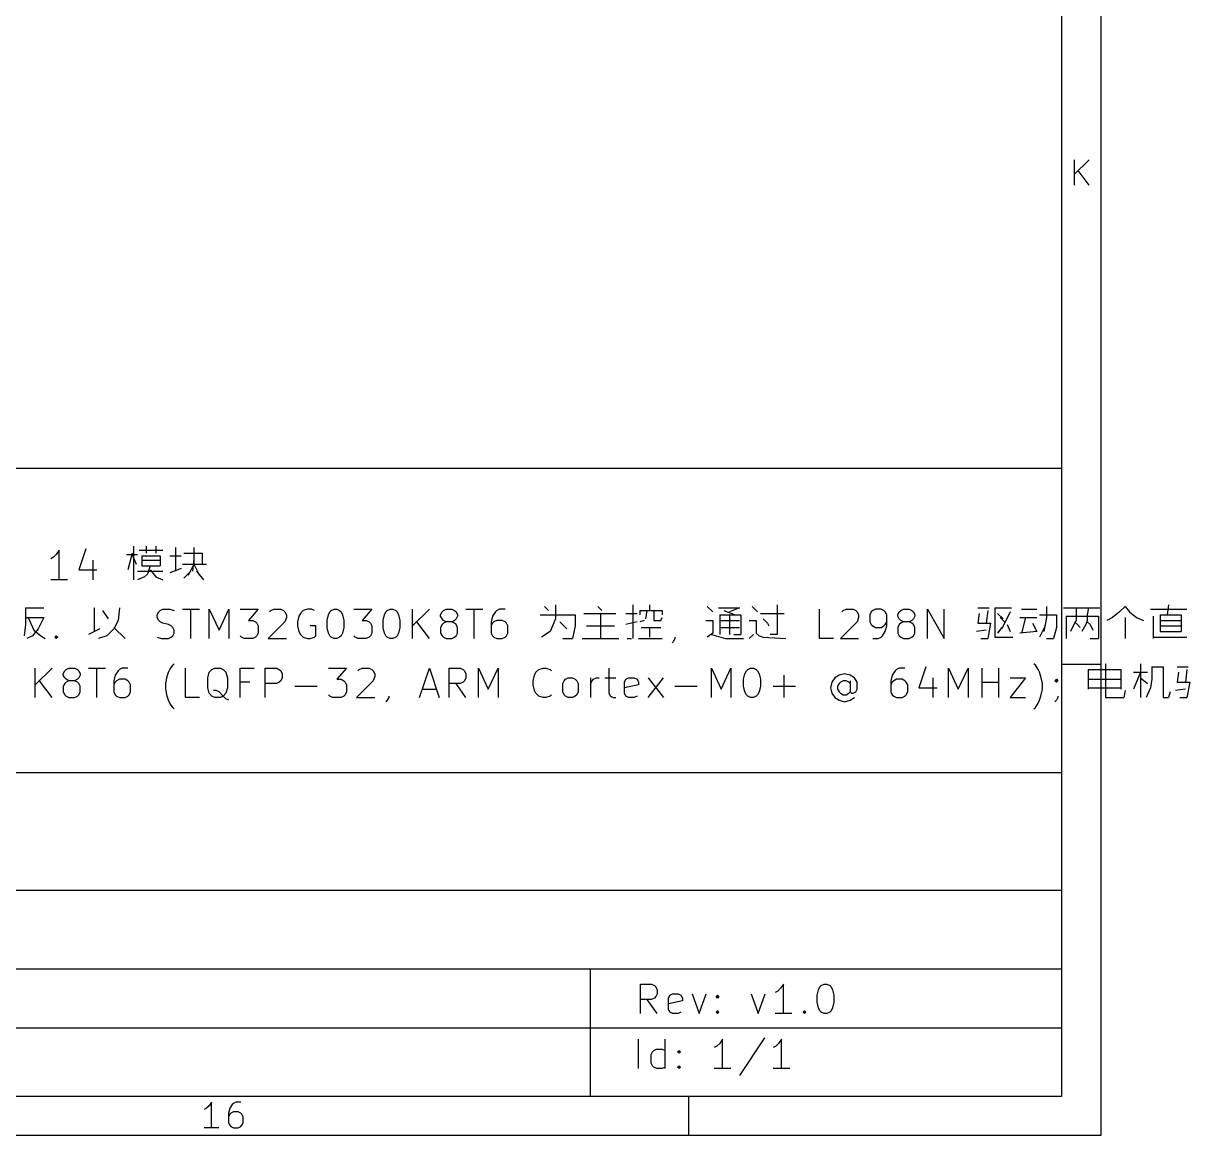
# Model space of a CAD drawing. Extents: x 0.4 to 37.4, y -23 to -0.4.
# Drawn here: x 30.556 to 32.895, y -22.992 to -20.762 of the extents above; entities that cross this region are included whole.
import ezdxf

# ---------------------------------------------------------------- set-up
doc = ezdxf.new("R2010")
doc.units = 0
doc.header["$MEASUREMENT"] = 0
doc.layers.add('RED2', color=1, linetype='CONTINUOUS')

msp = doc.modelspace()

# ---------------------------------------------------------------- linework, layer by layer
at = {"layer": 'RED2', "linetype": 'CONTINUOUS'}
for p, q in [((32.7165, -0.3937), (32.7165, -22.9921)), ((32.6378, -0.4724), (32.6378, -22.9134)), ((32.6638, -21.0864), (32.6638, -21.0352)), ((32.693, -21.0352), (32.6638, -21.0644)), ((32.693, -21.0864), (32.6711, -21.0571)), ((28.3858, -21.6535), (32.6378, -21.6535)), ((32.6378, -21.6535), (32.6378, -22.9134)), ((30.6816, -21.8155), (30.6676, -21.8577)), ((30.7772, -21.8099), (30.7772, -21.8774)), ((30.8025, -21.8099), (30.8025, -21.824)), ((30.8222, -21.8099), (30.8222, -21.824)), ((30.8616, -21.8127), (30.8616, -21.8605)), ((30.8982, -21.8127), (30.8982, -21.8465)), ((30.6169, -21.8324), (30.6113, -21.8352)), ((30.6226, -21.8268), (30.6169, -21.8324)), ((30.6282, -21.8184), (30.6226, -21.8268)), ((30.6282, -21.8774), (30.6282, -21.8184)), ((30.6957, -21.838), (30.6957, -21.8774)), ((30.7632, -21.8268), (30.7857, -21.8268)), ((30.7744, -21.824), (30.766, -21.8577)), ((30.7744, -21.8268), (30.7829, -21.8465)), ((30.7885, -21.8184), (30.8363, -21.8184)), ((30.7941, -21.8296), (30.7941, -21.8493)), ((30.7941, -21.8296), (30.8307, -21.8296)), ((30.7941, -21.838), (30.8307, -21.838)), ((30.8307, -21.8296), (30.8307, -21.8493)), ((30.8504, -21.8296), (30.8729, -21.8296)), ((30.8785, -21.824), (30.915, -21.824)), ((30.8982, -21.8352), (30.8954, -21.8605)), ((30.915, -21.824), (30.915, -21.8465)), ((30.6676, -21.8577), (30.7041, -21.8577)), ((30.7857, -21.8605), (30.8363, -21.8605)), ((30.7941, -21.8493), (30.8307, -21.8493)), ((30.811, -21.8493), (30.8054, -21.8662)), ((30.811, -21.8577), (30.8222, -21.8718)), ((30.8729, -21.8549), (30.8504, -21.8633)), ((30.8757, -21.8465), (30.9235, -21.8465)), ((30.8925, -21.8605), (30.8785, -21.8746)), ((30.8982, -21.8465), (30.8869, -21.869)), ((30.8982, -21.8465), (30.9094, -21.869)), ((30.9038, -21.8605), (30.9178, -21.8774)), ((30.6451, -21.8774), (30.6113, -21.8774)), ((30.7997, -21.8718), (30.7857, -21.8774)), ((30.8054, -21.8662), (30.7997, -21.8718)), ((30.8222, -21.8718), (30.8363, -21.8774)), ((31.6012, -21.9308), (31.6096, -21.9393)), ((31.6237, -21.928), (31.6237, -21.9561)), ((31.7081, -21.9308), (31.7165, -21.9393)), ((31.7784, -21.928), (31.7784, -21.9955)), ((31.8121, -21.928), (31.8121, -21.9393)), ((31.9274, -21.9308), (31.9387, -21.9421)), ((32.0174, -21.9308), (32.0287, -21.9421)), ((32.068, -21.928), (32.068, -21.9871)), ((32.608, -21.9308), (32.608, -21.9533)), ((32.7655, -21.9308), (32.7542, -21.9421)), ((32.7655, -21.9308), (32.7739, -21.9421)), ((32.8526, -21.928), (32.8498, -21.9477)), ((30.5607, -21.9336), (30.5973, -21.9336)), ((30.5607, -21.9336), (30.5607, -21.9674)), ((30.5607, -21.9533), (30.5973, -21.9533)), ((30.5663, -21.9533), (30.5776, -21.9786)), ((30.5973, -21.9533), (30.586, -21.9758)), ((30.6985, -21.9336), (30.6985, -21.9815)), ((30.7154, -21.9393), (30.7266, -21.9561)), ((30.7491, -21.9336), (30.7463, -21.959)), ((30.825, -21.9477), (30.8279, -21.9421)), ((30.825, -21.9533), (30.825, -21.9477)), ((30.8279, -21.959), (30.825, -21.9533)), ((30.8279, -21.9421), (30.8307, -21.9393)), ((30.8307, -21.9393), (30.8363, -21.9365)), ((30.8363, -21.9365), (30.8504, -21.9365)), ((30.8504, -21.9365), (30.8588, -21.9393)), ((30.8757, -21.9365), (30.9094, -21.9365)), ((30.8925, -21.9955), (30.8925, -21.9365)), ((30.9291, -21.9955), (30.9291, -21.9365)), ((30.9291, -21.9365), (30.9488, -21.9786)), ((30.9488, -21.9786), (30.9685, -21.9365)), ((30.9685, -21.9365), (30.9685, -21.9955)), ((30.991, -21.9365), (31.0275, -21.9365)), ((31.0275, -21.9365), (31.0078, -21.959)), ((31.05, -21.9421), (31.0528, -21.9393)), ((31.0528, -21.9393), (31.0585, -21.9365)), ((31.0585, -21.9365), (31.0725, -21.9365)), ((31.0725, -21.9365), (31.0781, -21.9393)), ((31.0781, -21.9393), (31.081, -21.9421)), ((31.081, -21.9421), (31.0838, -21.9477)), ((31.0838, -21.9533), (31.081, -21.9618)), ((31.0838, -21.9477), (31.0838, -21.9533)), ((31.1091, -21.9505), (31.1063, -21.9618)), ((31.1119, -21.9449), (31.1091, -21.9505)), ((31.1175, -21.9393), (31.1119, -21.9449)), ((31.126, -21.9365), (31.1175, -21.9393)), ((31.1344, -21.9365), (31.126, -21.9365)), ((31.14, -21.9393), (31.1344, -21.9365)), ((31.1653, -21.959), (31.1681, -21.9477)), ((31.1681, -21.9477), (31.1709, -21.9421)), ((31.1709, -21.9421), (31.1738, -21.9393)), ((31.1738, -21.9393), (31.1794, -21.9365)), ((31.1794, -21.9365), (31.185, -21.9365)), ((31.185, -21.9365), (31.1906, -21.9393)), ((31.1906, -21.9393), (31.1934, -21.9421)), ((31.1934, -21.9421), (31.1963, -21.9477)), ((31.1963, -21.9477), (31.1991, -21.959)), ((31.2188, -21.9365), (31.2553, -21.9365)), ((31.2553, -21.9365), (31.2356, -21.959)), ((31.2778, -21.959), (31.2806, -21.9477)), ((31.2806, -21.9477), (31.2834, -21.9421)), ((31.2834, -21.9421), (31.2862, -21.9393)), ((31.2862, -21.9393), (31.2919, -21.9365)), ((31.2919, -21.9365), (31.2975, -21.9365)), ((31.2975, -21.9365), (31.3031, -21.9393)), ((31.3031, -21.9393), (31.3059, -21.9421)), ((31.3059, -21.9421), (31.3087, -21.9477)), ((31.3087, -21.9477), (31.3116, -21.959)), ((31.3369, -21.9955), (31.3369, -21.9365)), ((31.3706, -21.9365), (31.3369, -21.9702)), ((31.3931, -21.9477), (31.3959, -21.9421)), ((31.3931, -21.9505), (31.3931, -21.9477)), ((31.3959, -21.9561), (31.3931, -21.9505)), ((31.3959, -21.9421), (31.3987, -21.9393)), ((31.3987, -21.959), (31.3959, -21.9561)), ((31.3987, -21.9393), (31.4044, -21.9365)), ((31.4044, -21.9365), (31.4156, -21.9365)), ((31.4156, -21.9365), (31.4212, -21.9393)), ((31.4212, -21.9393), (31.424, -21.9421)), ((31.424, -21.9561), (31.4212, -21.959)), ((31.424, -21.9421), (31.4269, -21.9477)), ((31.4269, -21.9505), (31.424, -21.9561)), ((31.4269, -21.9477), (31.4269, -21.9505)), ((31.4437, -21.9365), (31.4775, -21.9365)), ((31.4606, -21.9955), (31.4606, -21.9365)), ((31.4972, -21.9505), (31.4944, -21.9618)), ((31.5028, -21.9421), (31.4972, -21.9505)), ((31.5056, -21.9393), (31.5028, -21.9421)), ((31.5112, -21.9365), (31.5056, -21.9393)), ((31.5225, -21.9365), (31.5112, -21.9365)), ((31.5928, -21.9477), (31.6631, -21.9477)), ((31.6237, -21.9561), (31.6125, -21.9815)), ((31.6631, -21.9477), (31.6631, -21.9702)), ((31.68, -21.9449), (31.7446, -21.9449)), ((31.7137, -21.9449), (31.7137, -21.9955)), ((31.7643, -21.9449), (31.7868, -21.9449)), ((31.7924, -21.9393), (31.7924, -21.9477)), ((31.7924, -21.9393), (31.8374, -21.9393)), ((31.8065, -21.9393), (31.8037, -21.9561)), ((31.8206, -21.9393), (31.8206, -21.959)), ((31.8346, -21.959), (31.8374, -21.9533)), ((31.8374, -21.9393), (31.8374, -21.9477)), ((31.9499, -21.9336), (31.9921, -21.9336)), ((31.9527, -21.9477), (31.9527, -21.9871)), ((31.9527, -21.9477), (31.9949, -21.9477)), ((31.9612, -21.9393), (31.9837, -21.9477)), ((31.9921, -21.9336), (31.9724, -21.9421)), ((31.9724, -21.9477), (31.9724, -21.9871)), ((31.9949, -21.9477), (31.9949, -21.9871)), ((32.0343, -21.9449), (32.0821, -21.9449)), ((32.0399, -21.9561), (32.0484, -21.9646)), ((32.1524, -21.9955), (32.1524, -21.9365)), ((32.1974, -21.9421), (32.2002, -21.9393)), ((32.2002, -21.9393), (32.2058, -21.9365)), ((32.2058, -21.9365), (32.2199, -21.9365)), ((32.2199, -21.9365), (32.2255, -21.9393)), ((32.2255, -21.9393), (32.2283, -21.9421)), ((32.2283, -21.9421), (32.2311, -21.9477)), ((32.2311, -21.9533), (32.2283, -21.9618)), ((32.2311, -21.9477), (32.2311, -21.9533)), ((32.2565, -21.9421), (32.2536, -21.9477)), ((32.2536, -21.9477), (32.2536, -21.9618)), ((32.2593, -21.9393), (32.2565, -21.9421)), ((32.2649, -21.9365), (32.2593, -21.9393)), ((32.2761, -21.9365), (32.2649, -21.9365)), ((32.2818, -21.9393), (32.2761, -21.9365)), ((32.2846, -21.9421), (32.2818, -21.9393)), ((32.2874, -21.9477), (32.2846, -21.9421)), ((32.2874, -21.9702), (32.2874, -21.9477)), ((32.3099, -21.9477), (32.3127, -21.9421)), ((32.3099, -21.9505), (32.3099, -21.9477)), ((32.3127, -21.9561), (32.3099, -21.9505)), ((32.3127, -21.9421), (32.3155, -21.9393)), ((32.3155, -21.959), (32.3127, -21.9561)), ((32.3155, -21.9393), (32.3211, -21.9365)), ((32.3211, -21.9365), (32.3324, -21.9365)), ((32.3324, -21.9365), (32.338, -21.9393)), ((32.338, -21.9393), (32.3408, -21.9421)), ((32.3408, -21.9561), (32.338, -21.959)), ((32.3408, -21.9421), (32.3436, -21.9477)), ((32.3436, -21.9505), (32.3408, -21.9561)), ((32.3436, -21.9477), (32.3436, -21.9505)), ((32.3689, -21.9955), (32.3689, -21.9365)), ((32.3689, -21.9365), (32.4027, -21.9955)), ((32.4027, -21.9955), (32.4027, -21.9365)), ((32.4702, -21.9336), (32.4927, -21.9336)), ((32.473, -21.9449), (32.4702, -21.9646)), ((32.4899, -21.9393), (32.4871, -21.9646)), ((32.5039, -21.9336), (32.5039, -21.9927)), ((32.5039, -21.9336), (32.5377, -21.9336)), ((32.5095, -21.9449), (32.5208, -21.9561)), ((32.5152, -21.9533), (32.5236, -21.9618)), ((32.5349, -21.9421), (32.518, -21.9758)), ((32.5545, -21.9533), (32.5883, -21.9533)), ((32.5574, -21.9365), (32.5883, -21.9365)), ((32.5658, -21.9533), (32.5574, -21.9843)), ((32.5939, -21.9477), (32.6277, -21.9477)), ((32.608, -21.9533), (32.6024, -21.9815)), ((32.6277, -21.9477), (32.6277, -21.973)), ((32.6417, -21.9336), (32.7148, -21.9336)), ((32.6473, -21.9505), (32.6473, -21.9955)), ((32.6473, -21.9505), (32.712, -21.9505)), ((32.667, -21.9336), (32.667, -21.9477)), ((32.667, -21.9477), (32.667, -21.959)), ((32.6923, -21.9336), (32.6895, -21.9477)), ((32.6895, -21.9477), (32.6895, -21.959)), ((32.712, -21.9505), (32.712, -21.9955)), ((32.7401, -21.9533), (32.7289, -21.959)), ((32.7542, -21.9421), (32.7401, -21.9533)), ((32.7655, -21.9533), (32.7655, -21.9955)), ((32.7739, -21.9421), (32.788, -21.9533)), ((32.788, -21.9533), (32.802, -21.959)), ((32.8161, -21.9365), (32.8892, -21.9365)), ((32.8217, -21.9505), (32.8217, -21.9955)), ((32.8358, -21.9477), (32.8358, -21.9815)), ((32.8358, -21.9477), (32.8779, -21.9477)), ((32.8779, -21.9477), (32.8779, -21.9815)), ((30.5607, -21.9674), (30.5579, -21.9899)), ((30.586, -21.9758), (30.5748, -21.9899)), ((30.5776, -21.9786), (30.5916, -21.9899)), ((30.7097, -21.9758), (30.6872, -21.9871)), ((30.7379, -21.9758), (30.7238, -21.9899)), ((30.7463, -21.959), (30.7379, -21.9758)), ((30.7379, -21.973), (30.7604, -21.9955)), ((30.8307, -21.9618), (30.8279, -21.959)), ((30.8363, -21.9646), (30.8307, -21.9618)), ((30.8475, -21.9674), (30.8363, -21.9646)), ((30.8532, -21.9702), (30.8475, -21.9674)), ((30.856, -21.973), (30.8532, -21.9702)), ((30.8588, -21.9786), (30.856, -21.973)), ((30.8588, -21.9843), (30.8588, -21.9786)), ((31.0078, -21.959), (31.0163, -21.959)), ((31.0163, -21.959), (31.0219, -21.9618)), ((31.0219, -21.9618), (31.0247, -21.9646)), ((31.0247, -21.9646), (31.0275, -21.9702)), ((31.0275, -21.9702), (31.0275, -21.9843)), ((31.081, -21.9618), (31.0472, -21.9955)), ((31.1063, -21.9618), (31.1063, -21.9702)), ((31.1063, -21.9702), (31.1091, -21.9815)), ((31.1428, -21.9702), (31.1316, -21.9702)), ((31.1428, -21.9899), (31.1428, -21.9702)), ((31.1653, -21.973), (31.1653, -21.959)), ((31.1681, -21.9843), (31.1653, -21.973)), ((31.1991, -21.973), (31.1963, -21.9843)), ((31.1991, -21.959), (31.1991, -21.973)), ((31.2356, -21.959), (31.2441, -21.959)), ((31.2441, -21.959), (31.2497, -21.9618)), ((31.2497, -21.9618), (31.2525, -21.9646)), ((31.2525, -21.9646), (31.2553, -21.9702)), ((31.2553, -21.9702), (31.2553, -21.9843)), ((31.2778, -21.973), (31.2778, -21.959)), ((31.2806, -21.9843), (31.2778, -21.973)), ((31.3116, -21.973), (31.3087, -21.9843)), ((31.3116, -21.959), (31.3116, -21.973)), ((31.3706, -21.9955), (31.3453, -21.9618)), ((31.3959, -21.9674), (31.3931, -21.973)), ((31.3931, -21.973), (31.3931, -21.9843)), ((31.3987, -21.9646), (31.3959, -21.9674)), ((31.4044, -21.9618), (31.3987, -21.959)), ((31.4044, -21.9618), (31.3987, -21.9646)), ((31.4156, -21.9618), (31.4044, -21.9618)), ((31.4212, -21.959), (31.4156, -21.9618)), ((31.4212, -21.9646), (31.4156, -21.9618)), ((31.424, -21.9674), (31.4212, -21.9646)), ((31.4269, -21.973), (31.424, -21.9674)), ((31.4269, -21.9843), (31.4269, -21.973)), ((31.4944, -21.9618), (31.4944, -21.9843)), ((31.4972, -21.9646), (31.4944, -21.9702)), ((31.5, -21.9618), (31.4972, -21.9646)), ((31.5056, -21.959), (31.5, -21.9618)), ((31.5168, -21.959), (31.5056, -21.959)), ((31.5225, -21.9618), (31.5168, -21.959)), ((31.5253, -21.9646), (31.5225, -21.9618)), ((31.5281, -21.9702), (31.5253, -21.9646)), ((31.5281, -21.9843), (31.5281, -21.9702)), ((31.6321, -21.9618), (31.6462, -21.9758)), ((31.6631, -21.9702), (31.6575, -21.9955)), ((31.6856, -21.9702), (31.7418, -21.9702)), ((31.7868, -21.9618), (31.7643, -21.9674)), ((31.8009, -21.959), (31.7924, -21.9618)), ((31.7953, -21.973), (31.8346, -21.973)), ((31.8121, -21.973), (31.8121, -21.9927)), ((31.8206, -21.959), (31.8346, -21.959)), ((31.9246, -21.959), (31.9387, -21.959)), ((31.9387, -21.959), (31.9387, -21.9843)), ((31.9527, -21.959), (31.9921, -21.959)), ((31.9527, -21.973), (31.9921, -21.973)), ((32.0118, -21.959), (32.0259, -21.959)), ((32.0259, -21.959), (32.0259, -21.9843)), ((32.0484, -21.9646), (32.0512, -21.9702)), ((32.2283, -21.9618), (32.1946, -21.9955)), ((32.2536, -21.9618), (32.2565, -21.9674)), ((32.2565, -21.9674), (32.2593, -21.9702)), ((32.2593, -21.9702), (32.2649, -21.973)), ((32.2649, -21.973), (32.2761, -21.973)), ((32.2761, -21.973), (32.2818, -21.9702)), ((32.2818, -21.9702), (32.2846, -21.9674)), ((32.2846, -21.9674), (32.2874, -21.9618)), ((32.2846, -21.9815), (32.2874, -21.9702)), ((32.3127, -21.9674), (32.3099, -21.973)), ((32.3099, -21.973), (32.3099, -21.9843)), ((32.3155, -21.9646), (32.3127, -21.9674)), ((32.3211, -21.9618), (32.3155, -21.959)), ((32.3211, -21.9618), (32.3155, -21.9646)), ((32.3324, -21.9618), (32.3211, -21.9618)), ((32.338, -21.959), (32.3324, -21.9618)), ((32.338, -21.9646), (32.3324, -21.9618)), ((32.3408, -21.9674), (32.338, -21.9646)), ((32.3436, -21.973), (32.3408, -21.9674)), ((32.3436, -21.9843), (32.3436, -21.973)), ((32.4871, -21.9786), (32.4674, -21.9815)), ((32.4702, -21.9646), (32.4955, -21.9646)), ((32.4955, -21.9646), (32.4899, -21.9955)), ((32.518, -21.973), (32.5095, -21.9843)), ((32.5292, -21.9674), (32.5349, -21.9815)), ((32.5799, -21.9646), (32.5883, -21.9815)), ((32.6052, -21.9702), (32.5939, -21.9927)), ((32.6277, -21.973), (32.622, -21.9955)), ((32.6614, -21.9702), (32.6558, -21.9815)), ((32.667, -21.959), (32.6614, -21.9702)), ((32.6698, -21.9674), (32.6642, -21.9618)), ((32.6755, -21.973), (32.6698, -21.9674)), ((32.6867, -21.9674), (32.6783, -21.9815)), ((32.6895, -21.959), (32.6867, -21.9674)), ((32.6895, -21.9618), (32.6952, -21.9674)), ((32.6952, -21.9674), (32.7008, -21.9786)), ((32.8358, -21.959), (32.8779, -21.959)), ((32.8358, -21.9702), (32.8779, -21.9702)), ((30.5748, -21.9899), (30.5635, -21.9955)), ((30.5916, -21.9899), (30.6001, -21.9955)), ((30.6198, -21.9927), (30.6226, -21.9899)), ((30.6226, -21.9955), (30.6198, -21.9927)), ((30.6226, -21.9899), (30.6254, -21.9927)), ((30.6226, -21.9899), (30.6226, -21.9955)), ((30.6254, -21.9927), (30.6226, -21.9955)), ((30.7238, -21.9899), (30.7069, -21.9955)), ((30.825, -21.9927), (30.8335, -21.9955)), ((30.8335, -21.9955), (30.8475, -21.9955)), ((30.8475, -21.9955), (30.8532, -21.9927)), ((30.8532, -21.9927), (30.856, -21.9899)), ((30.856, -21.9899), (30.8588, -21.9843)), ((30.9938, -21.9927), (30.991, -21.9899)), ((30.9994, -21.9955), (30.9938, -21.9927)), ((31.0163, -21.9955), (30.9994, -21.9955)), ((31.0219, -21.9927), (31.0163, -21.9955)), ((31.0247, -21.9899), (31.0219, -21.9927)), ((31.0275, -21.9843), (31.0247, -21.9899)), ((31.0472, -21.9955), (31.0838, -21.9955)), ((31.1091, -21.9815), (31.1119, -21.9871)), ((31.1119, -21.9871), (31.1175, -21.9927)), ((31.1175, -21.9927), (31.126, -21.9955)), ((31.126, -21.9955), (31.1316, -21.9955)), ((31.1316, -21.9955), (31.14, -21.9927)), ((31.14, -21.9927), (31.1428, -21.9899)), ((31.1709, -21.9899), (31.1681, -21.9843)), ((31.1738, -21.9927), (31.1709, -21.9899)), ((31.1794, -21.9955), (31.1738, -21.9927)), ((31.185, -21.9955), (31.1794, -21.9955)), ((31.1906, -21.9927), (31.185, -21.9955)), ((31.1934, -21.9899), (31.1906, -21.9927)), ((31.1963, -21.9843), (31.1934, -21.9899)), ((31.2216, -21.9927), (31.2188, -21.9899)), ((31.2272, -21.9955), (31.2216, -21.9927)), ((31.2441, -21.9955), (31.2272, -21.9955)), ((31.2497, -21.9927), (31.2441, -21.9955)), ((31.2525, -21.9899), (31.2497, -21.9927)), ((31.2553, -21.9843), (31.2525, -21.9899)), ((31.2834, -21.9899), (31.2806, -21.9843)), ((31.2862, -21.9927), (31.2834, -21.9899)), ((31.2919, -21.9955), (31.2862, -21.9927)), ((31.2975, -21.9955), (31.2919, -21.9955)), ((31.3031, -21.9927), (31.2975, -21.9955)), ((31.3059, -21.9899), (31.3031, -21.9927)), ((31.3087, -21.9843), (31.3059, -21.9899)), ((31.3931, -21.9843), (31.3959, -21.9899)), ((31.3959, -21.9899), (31.3987, -21.9927)), ((31.3987, -21.9927), (31.4044, -21.9955)), ((31.4044, -21.9955), (31.4156, -21.9955)), ((31.4156, -21.9955), (31.4212, -21.9927)), ((31.4212, -21.9927), (31.424, -21.9899)), ((31.424, -21.9899), (31.4269, -21.9843)), ((31.4944, -21.9843), (31.4972, -21.9899)), ((31.4972, -21.9899), (31.5, -21.9927)), ((31.5, -21.9927), (31.5056, -21.9955)), ((31.5056, -21.9955), (31.5168, -21.9955)), ((31.5168, -21.9955), (31.5225, -21.9927)), ((31.5225, -21.9927), (31.5253, -21.9899)), ((31.5253, -21.9899), (31.5281, -21.9843)), ((31.6125, -21.9815), (31.5956, -21.9927)), ((31.6378, -21.9955), (31.6575, -21.9955)), ((31.6771, -21.9955), (31.7503, -21.9955)), ((31.7671, -21.9955), (31.7756, -21.9955)), ((31.7896, -21.9955), (31.8374, -21.9955)), ((31.8599, -22.0011), (31.8571, -22.004)), ((31.8627, -21.9955), (31.8599, -22.0011)), ((31.8627, -21.9927), (31.8627, -21.9955)), ((31.9387, -21.9843), (31.9274, -21.9927)), ((31.9359, -21.9871), (31.964, -21.9955)), ((31.964, -21.9955), (32.0005, -21.9955)), ((31.9809, -21.9871), (31.9949, -21.9871)), ((32.0202, -21.9871), (32.0118, -21.9955)), ((32.0259, -21.9843), (32.0315, -21.9899)), ((32.0315, -21.9899), (32.0399, -21.9927)), ((32.0399, -21.9927), (32.0849, -21.9955)), ((32.068, -21.9871), (32.054, -21.9871)), ((32.1805, -21.9955), (32.1524, -21.9955)), ((32.1946, -21.9955), (32.2311, -21.9955)), ((32.2593, -21.9955), (32.2705, -21.9955)), ((32.2705, -21.9955), (32.2761, -21.9927)), ((32.2761, -21.9927), (32.2789, -21.9899)), ((32.2789, -21.9899), (32.2846, -21.9815)), ((32.3099, -21.9843), (32.3127, -21.9899)), ((32.3127, -21.9899), (32.3155, -21.9927)), ((32.3155, -21.9927), (32.3211, -21.9955)), ((32.3211, -21.9955), (32.3324, -21.9955)), ((32.3324, -21.9955), (32.338, -21.9927)), ((32.338, -21.9927), (32.3408, -21.9899)), ((32.3408, -21.9899), (32.3436, -21.9843)), ((32.4758, -21.9955), (32.4899, -21.9955)), ((32.5039, -21.9927), (32.5405, -21.9927)), ((32.5883, -21.9815), (32.5545, -21.9843)), ((32.608, -21.9955), (32.622, -21.9955)), ((32.6952, -21.9955), (32.712, -21.9955)), ((32.8217, -21.9927), (32.8892, -21.9927)), ((32.8358, -21.9815), (32.8779, -21.9815)), ((30.8504, -22.0574), (30.856, -22.0489)), ((30.856, -22.0489), (30.8588, -22.0461)), ((32.5855, -22.0489), (32.5826, -22.0461)), ((32.5911, -22.0574), (32.5855, -22.0489)), ((32.7165, -22.0472), (32.6378, -22.0472)), ((32.7261, -22.0461), (32.7261, -22.1136)), ((32.7964, -22.0461), (32.7964, -22.1136)), ((30.5804, -22.1136), (30.5804, -22.0546)), ((30.6141, -22.0546), (30.5804, -22.0883)), ((30.6366, -22.0658), (30.6394, -22.0602)), ((30.6366, -22.0686), (30.6366, -22.0658)), ((30.6394, -22.0743), (30.6366, -22.0686)), ((30.6394, -22.0602), (30.6423, -22.0574)), ((30.6423, -22.0574), (30.6479, -22.0546)), ((30.6479, -22.0546), (30.6591, -22.0546)), ((30.6591, -22.0546), (30.6648, -22.0574)), ((30.6648, -22.0574), (30.6676, -22.0602)), ((30.6676, -22.0602), (30.6704, -22.0658)), ((30.6704, -22.0686), (30.6676, -22.0743)), ((30.6704, -22.0658), (30.6704, -22.0686)), ((30.6873, -22.0546), (30.721, -22.0546)), ((30.7041, -22.1136), (30.7041, -22.0546)), ((30.7407, -22.0686), (30.7379, -22.0799)), ((30.7463, -22.0602), (30.7407, -22.0686)), ((30.7491, -22.0574), (30.7463, -22.0602)), ((30.7547, -22.0546), (30.7491, -22.0574)), ((30.766, -22.0546), (30.7547, -22.0546)), ((30.8419, -22.0855), (30.8447, -22.0714)), ((30.8447, -22.0714), (30.8476, -22.063)), ((30.8476, -22.063), (30.8504, -22.0574)), ((30.8813, -22.1136), (30.8813, -22.0546)), ((30.9263, -22.0743), (30.9291, -22.063)), ((30.9291, -22.063), (30.9347, -22.0574)), ((30.9347, -22.0574), (30.9404, -22.0546)), ((30.9404, -22.0546), (30.9516, -22.0546)), ((30.9516, -22.0546), (30.9572, -22.0574)), ((30.9572, -22.0574), (30.9628, -22.063)), ((30.9628, -22.063), (30.9657, -22.0743)), ((30.991, -22.1136), (30.991, -22.0546)), ((30.991, -22.0546), (31.0191, -22.0546)), ((31.0416, -22.1136), (31.0416, -22.0546)), ((31.0416, -22.0546), (31.0641, -22.0546)), ((31.0641, -22.0546), (31.0697, -22.0574)), ((31.0697, -22.0574), (31.0725, -22.0602)), ((31.0725, -22.0602), (31.0753, -22.0658)), ((31.0753, -22.0658), (31.0753, -22.0743)), ((31.1681, -22.0546), (31.2047, -22.0546)), ((31.2047, -22.0546), (31.185, -22.0771)), ((31.2272, -22.0602), (31.23, -22.0574)), ((31.23, -22.0574), (31.2356, -22.0546)), ((31.2356, -22.0546), (31.2497, -22.0546)), ((31.2497, -22.0546), (31.2553, -22.0574)), ((31.2553, -22.0574), (31.2581, -22.0602)), ((31.2581, -22.0602), (31.2609, -22.0658)), ((31.2609, -22.0714), (31.2581, -22.0799)), ((31.2609, -22.0658), (31.2609, -22.0714)), ((31.3509, -22.1136), (31.3706, -22.0546)), ((31.3706, -22.0546), (31.3903, -22.1136)), ((31.41, -22.1136), (31.41, -22.0546)), ((31.41, -22.0546), (31.4325, -22.0546)), ((31.4325, -22.0546), (31.4381, -22.0574)), ((31.4381, -22.0574), (31.4409, -22.0602)), ((31.4409, -22.0602), (31.4437, -22.0658)), ((31.4437, -22.0658), (31.4437, -22.0743)), ((31.469, -22.1136), (31.469, -22.0546)), ((31.469, -22.0546), (31.4887, -22.0968)), ((31.4887, -22.0968), (31.5084, -22.0546)), ((31.5084, -22.0546), (31.5084, -22.1136)), ((31.5787, -22.0799), (31.5815, -22.0686)), ((31.5815, -22.0686), (31.5843, -22.063)), ((31.5843, -22.063), (31.59, -22.0574)), ((31.59, -22.0574), (31.5984, -22.0546)), ((31.5984, -22.0546), (31.604, -22.0546)), ((31.604, -22.0546), (31.6125, -22.0574)), ((31.6125, -22.0574), (31.6153, -22.0602)), ((31.7306, -22.0546), (31.7306, -22.1052)), ((31.9359, -22.1136), (31.9359, -22.0546)), ((31.9359, -22.0546), (31.9555, -22.0968)), ((31.9555, -22.0968), (31.9752, -22.0546)), ((31.9752, -22.0546), (31.9752, -22.1136)), ((32.0005, -22.0771), (32.0033, -22.0658)), ((32.0033, -22.0658), (32.0062, -22.0602)), ((32.0062, -22.0602), (32.009, -22.0574)), ((32.009, -22.0574), (32.0146, -22.0546)), ((32.0146, -22.0546), (32.0202, -22.0546)), ((32.0202, -22.0546), (32.0258, -22.0574)), ((32.0258, -22.0574), (32.0287, -22.0602)), ((32.0287, -22.0602), (32.0315, -22.0658)), ((32.0315, -22.0658), (32.0343, -22.0771)), ((32.0821, -22.1136), (32.0821, -22.0686)), ((32.1918, -22.0686), (32.1833, -22.0743)), ((32.203, -22.0658), (32.1918, -22.0686)), ((32.2143, -22.0686), (32.203, -22.0658)), ((32.2227, -22.0743), (32.2143, -22.0686)), ((32.2986, -22.0686), (32.2958, -22.0799)), ((32.3042, -22.0602), (32.2986, -22.0686)), ((32.3071, -22.0574), (32.3042, -22.0602)), ((32.3127, -22.0546), (32.3071, -22.0574)), ((32.3239, -22.0546), (32.3127, -22.0546)), ((32.3661, -22.0518), (32.3521, -22.0939)), ((32.4111, -22.1136), (32.4111, -22.0546)), ((32.4111, -22.0546), (32.4308, -22.0968)), ((32.4308, -22.0968), (32.4505, -22.0546)), ((32.4505, -22.0546), (32.4505, -22.1136)), ((32.4786, -22.1136), (32.4786, -22.0546)), ((32.5123, -22.1136), (32.5123, -22.0546)), ((32.5939, -22.063), (32.5911, -22.0574)), ((32.5967, -22.0714), (32.5939, -22.063)), ((32.5995, -22.0855), (32.5967, -22.0714)), ((32.6923, -22.0968), (32.6923, -22.0574)), ((32.6923, -22.0574), (32.757, -22.0574)), ((32.757, -22.0574), (32.757, -22.0968)), ((32.7823, -22.063), (32.8104, -22.063)), ((32.7964, -22.063), (32.7823, -22.0968)), ((32.8189, -22.0518), (32.8414, -22.0518)), ((32.8189, -22.0518), (32.8189, -22.0771)), ((32.8414, -22.0518), (32.8414, -22.1136)), ((32.8695, -22.0518), (32.892, -22.0518)), ((32.8723, -22.063), (32.8695, -22.0827)), ((32.8892, -22.0574), (32.8864, -22.0827)), ((30.6141, -22.1136), (30.5888, -22.0799)), ((30.6394, -22.0855), (30.6366, -22.0911)), ((30.6366, -22.0911), (30.6366, -22.1024)), ((30.6423, -22.0771), (30.6394, -22.0743)), ((30.6423, -22.0827), (30.6394, -22.0855)), ((30.6479, -22.0799), (30.6423, -22.0771)), ((30.6479, -22.0799), (30.6423, -22.0827)), ((30.6591, -22.0799), (30.6479, -22.0799)), ((30.6648, -22.0771), (30.6591, -22.0799)), ((30.6648, -22.0827), (30.6591, -22.0799)), ((30.6676, -22.0743), (30.6648, -22.0771)), ((30.6676, -22.0855), (30.6648, -22.0827)), ((30.6704, -22.0911), (30.6676, -22.0855)), ((30.6704, -22.1024), (30.6704, -22.0911)), ((30.7379, -22.0799), (30.7379, -22.1024)), ((30.7407, -22.0827), (30.7379, -22.0883)), ((30.7435, -22.0799), (30.7407, -22.0827)), ((30.7491, -22.0771), (30.7435, -22.0799)), ((30.7604, -22.0771), (30.7491, -22.0771)), ((30.766, -22.0799), (30.7604, -22.0771)), ((30.7688, -22.0827), (30.766, -22.0799)), ((30.7716, -22.0883), (30.7688, -22.0827)), ((30.7716, -22.1024), (30.7716, -22.0883)), ((30.8419, -22.0968), (30.8419, -22.0855)), ((30.8447, -22.1108), (30.8419, -22.0968)), ((30.9263, -22.0939), (30.9263, -22.0743)), ((30.9291, -22.1052), (30.9263, -22.0939)), ((30.9657, -22.0939), (30.9628, -22.1052)), ((30.9657, -22.0743), (30.9657, -22.0939)), ((31.0107, -22.0827), (30.991, -22.0827)), ((31.0641, -22.0855), (31.0416, -22.0855)), ((31.0697, -22.0827), (31.0641, -22.0855)), ((31.0725, -22.0799), (31.0697, -22.0827)), ((31.0753, -22.0743), (31.0725, -22.0799)), ((31.1006, -22.0911), (31.1456, -22.0911)), ((31.185, -22.0771), (31.1934, -22.0771)), ((31.1934, -22.0771), (31.1991, -22.0799)), ((31.1991, -22.0799), (31.2019, -22.0827)), ((31.2019, -22.0827), (31.2047, -22.0883)), ((31.2047, -22.0883), (31.2047, -22.1024)), ((31.2581, -22.0799), (31.2244, -22.1136)), ((31.3566, -22.0968), (31.3847, -22.0968)), ((31.4325, -22.0855), (31.41, -22.0855)), ((31.4437, -22.1136), (31.424, -22.0855)), ((31.4381, -22.0827), (31.4325, -22.0855)), ((31.4409, -22.0799), (31.4381, -22.0827)), ((31.4437, -22.0743), (31.4409, -22.0799)), ((31.5787, -22.0883), (31.5787, -22.0799)), ((31.5815, -22.0996), (31.5787, -22.0883)), ((31.6378, -22.0855), (31.6406, -22.0799)), ((31.6378, -22.1024), (31.6378, -22.0855)), ((31.6406, -22.0799), (31.6434, -22.0771)), ((31.6434, -22.0771), (31.649, -22.0743)), ((31.649, -22.0743), (31.6575, -22.0743)), ((31.6575, -22.0743), (31.6631, -22.0771)), ((31.6631, -22.0771), (31.6659, -22.0799)), ((31.6659, -22.0799), (31.6687, -22.0855)), ((31.6687, -22.0855), (31.6687, -22.1024)), ((31.694, -22.1136), (31.694, -22.0743)), ((31.694, -22.0855), (31.6968, -22.0799)), ((31.6968, -22.0799), (31.6996, -22.0771)), ((31.6996, -22.0771), (31.7053, -22.0743)), ((31.7053, -22.0743), (31.7109, -22.0743)), ((31.7221, -22.0743), (31.7446, -22.0743)), ((31.7615, -22.0827), (31.7643, -22.0771)), ((31.7615, -22.1052), (31.7615, -22.0827)), ((31.7896, -22.0883), (31.7615, -22.0939)), ((31.7643, -22.0771), (31.7699, -22.0743)), ((31.7699, -22.0743), (31.7812, -22.0743)), ((31.7812, -22.0743), (31.7868, -22.0771)), ((31.7868, -22.0771), (31.7896, -22.0827)), ((31.7896, -22.0827), (31.7896, -22.0883)), ((31.8093, -22.1136), (31.8402, -22.0743)), ((31.8093, -22.0743), (31.8402, -22.1136)), ((31.8627, -22.0911), (31.9077, -22.0911)), ((32.0005, -22.0911), (32.0005, -22.0771)), ((32.0033, -22.1024), (32.0005, -22.0911)), ((32.0343, -22.0911), (32.0315, -22.1024)), ((32.0343, -22.0771), (32.0343, -22.0911)), ((32.0596, -22.0911), (32.1046, -22.0911)), ((32.1777, -22.0827), (32.1749, -22.0939)), ((32.1749, -22.0939), (32.1777, -22.1052)), ((32.1833, -22.0743), (32.1777, -22.0827)), ((32.1918, -22.0855), (32.1889, -22.0911)), ((32.1889, -22.0911), (32.1889, -22.0968)), ((32.1889, -22.0968), (32.1918, -22.1024)), ((32.1946, -22.0827), (32.1918, -22.0855)), ((32.2002, -22.0799), (32.1946, -22.0827)), ((32.2058, -22.0799), (32.2002, -22.0799)), ((32.2114, -22.0827), (32.2058, -22.0799)), ((32.2143, -22.0855), (32.2114, -22.0827)), ((32.2143, -22.0799), (32.2143, -22.1024)), ((32.2283, -22.0827), (32.2227, -22.0743)), ((32.2255, -22.1024), (32.2283, -22.0968)), ((32.2283, -22.0968), (32.2283, -22.0827)), ((32.2958, -22.0799), (32.2958, -22.1024)), ((32.2986, -22.0827), (32.2958, -22.0883)), ((32.3014, -22.0799), (32.2986, -22.0827)), ((32.3071, -22.0771), (32.3014, -22.0799)), ((32.3183, -22.0771), (32.3071, -22.0771)), ((32.3239, -22.0799), (32.3183, -22.0771)), ((32.3267, -22.0827), (32.3239, -22.0799)), ((32.3296, -22.0883), (32.3267, -22.0827)), ((32.3296, -22.1024), (32.3296, -22.0883)), ((32.3521, -22.0939), (32.3886, -22.0939)), ((32.3802, -22.0743), (32.3802, -22.1136)), ((32.4786, -22.0827), (32.5123, -22.0827)), ((32.5348, -22.0743), (32.5658, -22.0743)), ((32.5658, -22.0743), (32.5348, -22.1136)), ((32.5967, -22.1108), (32.5995, -22.0968)), ((32.5995, -22.0968), (32.5995, -22.0855)), ((32.6248, -22.0799), (32.6276, -22.0771)), ((32.6276, -22.0827), (32.6248, -22.0799)), ((32.6276, -22.0771), (32.6305, -22.0799)), ((32.6276, -22.0771), (32.6276, -22.0827)), ((32.6305, -22.0799), (32.6276, -22.0827)), ((32.6923, -22.0771), (32.757, -22.0771)), ((32.6923, -22.0939), (32.757, -22.0939)), ((32.7964, -22.0743), (32.8104, -22.0855)), ((32.8161, -22.0939), (32.8076, -22.1136)), ((32.8189, -22.0771), (32.8161, -22.0939)), ((32.8864, -22.0968), (32.8667, -22.0996)), ((32.8695, -22.0827), (32.8948, -22.0827)), ((32.8948, -22.0827), (32.8892, -22.1136)), ((30.6366, -22.1024), (30.6394, -22.108)), ((30.6394, -22.108), (30.6423, -22.1108)), ((30.6423, -22.1108), (30.6479, -22.1136)), ((30.6479, -22.1136), (30.6591, -22.1136)), ((30.6591, -22.1136), (30.6648, -22.1108)), ((30.6648, -22.1108), (30.6676, -22.108)), ((30.6676, -22.108), (30.6704, -22.1024)), ((30.7379, -22.1024), (30.7407, -22.108)), ((30.7407, -22.108), (30.7435, -22.1108)), ((30.7435, -22.1108), (30.7491, -22.1136)), ((30.7491, -22.1136), (30.7604, -22.1136)), ((30.7604, -22.1136), (30.766, -22.1108)), ((30.766, -22.1108), (30.7688, -22.108)), ((30.7688, -22.108), (30.7716, -22.1024)), ((30.8476, -22.1192), (30.8447, -22.1108)), ((30.8504, -22.1249), (30.8476, -22.1192)), ((30.9094, -22.1136), (30.8813, -22.1136)), ((30.9347, -22.1108), (30.9291, -22.1052)), ((30.9404, -22.1136), (30.9347, -22.1108)), ((30.9432, -22.0996), (30.9375, -22.0996)), ((30.9516, -22.1136), (30.9404, -22.1136)), ((30.9488, -22.1024), (30.9432, -22.0996)), ((30.9572, -22.1108), (30.9488, -22.1024)), ((30.9572, -22.1108), (30.9516, -22.1136)), ((30.9628, -22.1052), (30.9572, -22.1108)), ((30.9628, -22.1164), (30.9572, -22.1108)), ((30.9685, -22.1192), (30.9628, -22.1164)), ((31.1709, -22.1108), (31.1681, -22.108)), ((31.1766, -22.1136), (31.1709, -22.1108)), ((31.1934, -22.1136), (31.1766, -22.1136)), ((31.1991, -22.1108), (31.1934, -22.1136)), ((31.2019, -22.108), (31.1991, -22.1108)), ((31.2047, -22.1024), (31.2019, -22.108)), ((31.2244, -22.1136), (31.2609, -22.1136)), ((31.2862, -22.1192), (31.2834, -22.1221)), ((31.2891, -22.1136), (31.2862, -22.1192)), ((31.2891, -22.1108), (31.2891, -22.1136)), ((31.5843, -22.1052), (31.5815, -22.0996)), ((31.59, -22.1108), (31.5843, -22.1052)), ((31.5984, -22.1136), (31.59, -22.1108)), ((31.604, -22.1136), (31.5984, -22.1136)), ((31.6125, -22.1108), (31.604, -22.1136)), ((31.6153, -22.108), (31.6125, -22.1108)), ((31.6406, -22.108), (31.6378, -22.1024)), ((31.6434, -22.1108), (31.6406, -22.108)), ((31.649, -22.1136), (31.6434, -22.1108)), ((31.6575, -22.1136), (31.649, -22.1136)), ((31.6631, -22.1108), (31.6575, -22.1136)), ((31.6659, -22.108), (31.6631, -22.1108)), ((31.6687, -22.1024), (31.6659, -22.108)), ((31.7306, -22.1052), (31.7334, -22.1108)), ((31.7334, -22.1108), (31.739, -22.1136)), ((31.739, -22.1136), (31.7446, -22.1136)), ((31.7643, -22.1108), (31.7615, -22.1052)), ((31.7699, -22.1136), (31.7643, -22.1108)), ((31.7812, -22.1136), (31.7699, -22.1136)), ((31.7868, -22.1108), (31.7812, -22.1136)), ((32.0062, -22.108), (32.0033, -22.1024)), ((32.009, -22.1108), (32.0062, -22.108)), ((32.0146, -22.1136), (32.009, -22.1108)), ((32.0202, -22.1136), (32.0146, -22.1136)), ((32.0258, -22.1108), (32.0202, -22.1136)), ((32.0287, -22.108), (32.0258, -22.1108)), ((32.0315, -22.1024), (32.0287, -22.108)), ((32.1777, -22.1052), (32.1833, -22.1136)), ((32.1833, -22.1136), (32.1918, -22.1192)), ((32.1918, -22.1024), (32.1946, -22.1052)), ((32.1918, -22.1192), (32.203, -22.1221)), ((32.1946, -22.1052), (32.2002, -22.108)), ((32.2002, -22.108), (32.2058, -22.108)), ((32.203, -22.1221), (32.2143, -22.1192)), ((32.2058, -22.108), (32.2114, -22.1052)), ((32.2114, -22.1052), (32.2143, -22.1024)), ((32.2143, -22.1024), (32.2171, -22.1052)), ((32.2143, -22.1192), (32.2227, -22.1136)), ((32.2171, -22.1052), (32.2199, -22.1052)), ((32.2199, -22.1052), (32.2255, -22.1024)), ((32.2958, -22.1024), (32.2986, -22.108)), ((32.2986, -22.108), (32.3014, -22.1108)), ((32.3014, -22.1108), (32.3071, -22.1136)), ((32.3071, -22.1136), (32.3183, -22.1136)), ((32.3183, -22.1136), (32.3239, -22.1108)), ((32.3239, -22.1108), (32.3267, -22.108)), ((32.3267, -22.108), (32.3296, -22.1024)), ((32.5348, -22.1136), (32.5658, -22.1136)), ((32.5911, -22.1249), (32.5939, -22.1192)), ((32.5939, -22.1192), (32.5967, -22.1108)), ((32.6276, -22.1192), (32.6248, -22.1221)), ((32.6305, -22.1136), (32.6276, -22.1192)), ((32.6305, -22.1108), (32.6305, -22.1136)), ((32.7261, -22.1136), (32.7626, -22.1136)), ((32.7654, -22.0996), (32.7626, -22.1136)), ((32.8414, -22.1136), (32.8526, -22.1136)), ((32.8554, -22.1024), (32.8526, -22.1136)), ((32.8751, -22.1136), (32.8892, -22.1136)), ((30.856, -22.1333), (30.8504, -22.1249)), ((30.8588, -22.1361), (30.856, -22.1333)), ((32.5826, -22.1361), (32.5855, -22.1333)), ((32.5855, -22.1333), (32.5911, -22.1249)), ((28.3858, -22.2638), (32.6378, -22.2638)), ((28.3858, -22.5), (32.6378, -22.5)), ((28.3858, -22.6575), (32.6378, -22.6575)), ((31.6929, -22.6575), (31.6929, -22.9134)), ((31.7935, -22.7472), (31.7935, -22.6881)), ((31.7935, -22.6881), (31.816, -22.6881)), ((31.816, -22.6881), (31.8216, -22.6909)), ((31.8216, -22.6909), (31.8244, -22.6937)), ((31.8244, -22.6937), (31.8272, -22.6994)), ((31.8272, -22.6994), (31.8272, -22.7078)), ((32.0691, -22.7022), (32.0635, -22.705)), ((32.0747, -22.6966), (32.0691, -22.7022)), ((32.0803, -22.6881), (32.0747, -22.6966)), ((32.0803, -22.7472), (32.0803, -22.6881)), ((32.1478, -22.7106), (32.1506, -22.6994)), ((32.1506, -22.6994), (32.1534, -22.6937)), ((32.1534, -22.6937), (32.1563, -22.6909)), ((32.1563, -22.6909), (32.1619, -22.6881)), ((32.1619, -22.6881), (32.1675, -22.6881)), ((32.1675, -22.6881), (32.1731, -22.6909)), ((32.1731, -22.6909), (32.1759, -22.6937)), ((32.1759, -22.6937), (32.1788, -22.6994)), ((32.1788, -22.6994), (32.1816, -22.7106)), ((31.816, -22.7191), (31.7935, -22.7191)), ((31.8272, -22.7472), (31.8075, -22.7191)), ((31.8216, -22.7162), (31.816, -22.7191)), ((31.8244, -22.7134), (31.8216, -22.7162)), ((31.8272, -22.7078), (31.8244, -22.7134)), ((31.8497, -22.7162), (31.8525, -22.7106)), ((31.8497, -22.7387), (31.8497, -22.7162)), ((31.8778, -22.7219), (31.8497, -22.7275)), ((31.8525, -22.7106), (31.8582, -22.7078)), ((31.8582, -22.7078), (31.8694, -22.7078)), ((31.8694, -22.7078), (31.875, -22.7106)), ((31.875, -22.7106), (31.8778, -22.7162)), ((31.8778, -22.7162), (31.8778, -22.7219)), ((31.8975, -22.7078), (31.9116, -22.7472)), ((31.9116, -22.7472), (31.9256, -22.7078)), ((31.9453, -22.7134), (31.9481, -22.7106)), ((31.9481, -22.7162), (31.9453, -22.7134)), ((31.9481, -22.7106), (31.951, -22.7134)), ((31.9481, -22.7106), (31.9481, -22.7162)), ((31.951, -22.7134), (31.9481, -22.7162)), ((32.0156, -22.7078), (32.0297, -22.7472)), ((32.0297, -22.7472), (32.0438, -22.7078)), ((32.1478, -22.7247), (32.1478, -22.7106)), ((32.1506, -22.7359), (32.1478, -22.7247)), ((32.1816, -22.7247), (32.1788, -22.7359)), ((32.1816, -22.7106), (32.1816, -22.7247)), ((31.8525, -22.7444), (31.8497, -22.7387)), ((31.8582, -22.7472), (31.8525, -22.7444)), ((31.8694, -22.7472), (31.8582, -22.7472)), ((31.875, -22.7444), (31.8694, -22.7472)), ((31.9453, -22.7444), (31.9481, -22.7416)), ((31.9481, -22.7472), (31.9453, -22.7444)), ((31.9481, -22.7416), (31.951, -22.7444)), ((31.9481, -22.7416), (31.9481, -22.7472)), ((31.951, -22.7444), (31.9481, -22.7472)), ((32.0972, -22.7472), (32.0635, -22.7472)), ((32.1197, -22.7444), (32.1225, -22.7416)), ((32.1225, -22.7472), (32.1197, -22.7444)), ((32.1225, -22.7416), (32.1253, -22.7444)), ((32.1225, -22.7416), (32.1225, -22.7472)), ((32.1253, -22.7444), (32.1225, -22.7472)), ((32.1534, -22.7416), (32.1506, -22.7359)), ((32.1563, -22.7444), (32.1534, -22.7416)), ((32.1619, -22.7472), (32.1563, -22.7444)), ((32.1675, -22.7472), (32.1619, -22.7472)), ((32.1731, -22.7444), (32.1675, -22.7472)), ((32.1759, -22.7416), (32.1731, -22.7444)), ((32.1788, -22.7359), (32.1759, -22.7416)), ((28.3858, -22.7756), (32.6378, -22.7756)), ((32.0427, -22.7959), (31.9921, -22.8718)), ((31.7896, -22.8577), (31.7896, -22.7987)), ((31.8177, -22.824), (31.8205, -22.8212)), ((31.8205, -22.8212), (31.8262, -22.8184)), ((31.8262, -22.8184), (31.8374, -22.8184)), ((31.8374, -22.8184), (31.843, -22.8212)), ((31.843, -22.8577), (31.843, -22.7987)), ((31.8683, -22.824), (31.8711, -22.8212)), ((31.8711, -22.8212), (31.874, -22.824)), ((31.8711, -22.8212), (31.8711, -22.8268)), ((31.9471, -22.8127), (31.9415, -22.8155)), ((31.9527, -22.8071), (31.9471, -22.8127)), ((31.9583, -22.7987), (31.9527, -22.8071)), ((31.9583, -22.8577), (31.9583, -22.7987)), ((32.0652, -22.8127), (32.0596, -22.8155)), ((32.0708, -22.8071), (32.0652, -22.8127)), ((32.0764, -22.7987), (32.0708, -22.8071)), ((32.0764, -22.8577), (32.0764, -22.7987)), ((31.8149, -22.8296), (31.8177, -22.824)), ((31.8149, -22.8465), (31.8149, -22.8296)), ((31.8711, -22.8268), (31.8683, -22.824)), ((31.874, -22.824), (31.8711, -22.8268)), ((31.8177, -22.8521), (31.8149, -22.8465)), ((31.8205, -22.8549), (31.8177, -22.8521)), ((31.8262, -22.8577), (31.8205, -22.8549)), ((31.8374, -22.8577), (31.8262, -22.8577)), ((31.843, -22.8549), (31.8374, -22.8577)), ((31.8683, -22.8549), (31.8711, -22.8521)), ((31.8711, -22.8577), (31.8683, -22.8549)), ((31.8711, -22.8521), (31.874, -22.8549)), ((31.8711, -22.8521), (31.8711, -22.8577)), ((31.874, -22.8549), (31.8711, -22.8577)), ((31.9752, -22.8577), (31.9415, -22.8577)), ((32.0933, -22.8577), (32.0596, -22.8577)), ((32.6378, -22.9134), (0.4724, -22.9134)), ((32.6378, -22.9134), (28.3858, -22.9134)), ((31.8898, -22.9134), (31.8898, -22.9921)), ((30.924, -22.9371), (30.9191, -22.9396)), ((30.9289, -22.9323), (30.924, -22.9371)), ((30.9338, -22.9249), (30.9289, -22.9323)), ((30.9338, -22.9761), (30.9338, -22.9249)), ((30.9703, -22.9371), (30.9679, -22.9469)), ((30.9752, -22.9298), (30.9703, -22.9371)), ((30.9776, -22.9274), (30.9752, -22.9298)), ((30.9825, -22.9249), (30.9776, -22.9274)), ((30.9923, -22.9249), (30.9825, -22.9249)), ((30.9679, -22.9469), (30.9679, -22.9664)), ((30.9703, -22.9493), (30.9679, -22.9542)), ((30.9728, -22.9469), (30.9703, -22.9493)), ((30.9776, -22.9444), (30.9728, -22.9469)), ((30.9874, -22.9444), (30.9776, -22.9444)), ((30.9923, -22.9469), (30.9874, -22.9444)), ((30.9947, -22.9493), (30.9923, -22.9469)), ((30.9971, -22.9542), (30.9947, -22.9493)), ((30.9971, -22.9664), (30.9971, -22.9542)), ((30.9484, -22.9761), (30.9191, -22.9761)), ((30.9679, -22.9664), (30.9703, -22.9713)), ((30.9703, -22.9713), (30.9728, -22.9737)), ((30.9728, -22.9737), (30.9776, -22.9761)), ((30.9776, -22.9761), (30.9874, -22.9761)), ((30.9874, -22.9761), (30.9923, -22.9737)), ((30.9923, -22.9737), (30.9947, -22.9713)), ((30.9947, -22.9713), (30.9971, -22.9664)), ((32.7165, -22.9921), (0.3937, -22.9921))]:
    msp.add_line(p, q, dxfattribs=at)

doc.saveas('drawing.dxf')
